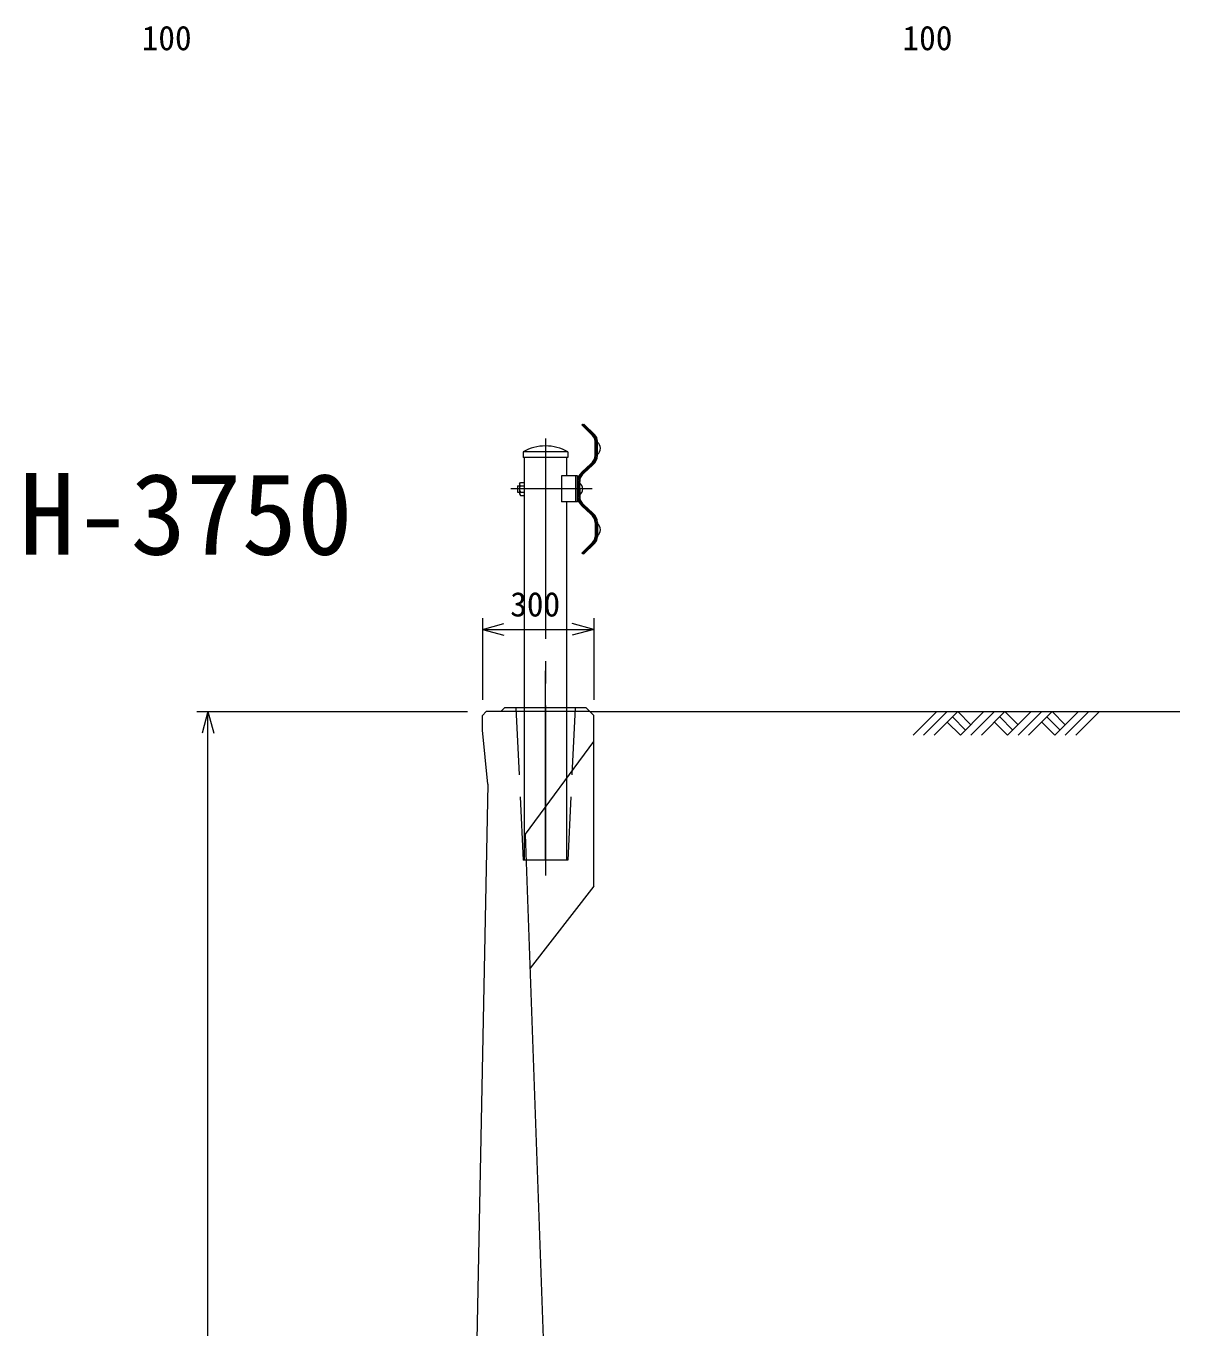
# Model space of a CAD drawing. Units: millimetres, scale not verified. Extents: x -414 to 386, y -556 to 556.
# Drawn here: x -212.1 to -108.5, y 122.8 to 239.7 of the extents above; entities that cross this region are included whole.
import ezdxf
from ezdxf.enums import TextEntityAlignment as Align

# ---------------------------------------------------------------- set-up
doc = ezdxf.new("R2010")
doc.units = ezdxf.units.MM
doc.header["$LTSCALE"] = 2
doc.linetypes.add('CHAIN2', pattern=[12, 9, -1, 1, -1])
doc.linetypes.add('DASHED3', pattern=[4, 3, -1])
doc.layers.add('0-0_0', color=2, linetype='Continuous', lineweight=18)
doc.layers.add('1-0_地形_単点', color=7, linetype='Continuous', lineweight=18)
doc.styles.add('ＭＳ ゴシック', font='')
doc.styles.get('ＭＳ ゴシック').set_extended_font_data('MS Gothic')

msp = doc.modelspace()

# ---------------------------------------------------------------- linework, layer by layer
at = {"layer": '0-0_0', "color": 4}
for p, q in [((-171.16, 186.515), (-171.16, 179.197)), ((-171.16, 185.515), (-169.229, 186.033)), ((-161.16, 185.515), (-163.092, 186.033)), ((-161.16, 186.515), (-161.16, 179.197)), ((-171.16, 185.515), (-161.16, 185.515)), ((-171.16, 185.515), (-169.229, 184.997)), ((-161.16, 185.515), (-163.092, 184.997)), ((-196.81, 178.128), (-172.495, 178.128)), ((-195.81, 178.128), (-196.327, 176.196)), ((-195.81, 178.128), (-195.292, 176.196)), ((-195.81, 53.128), (-195.81, 178.128))]:
    msp.add_line(p, q, dxfattribs=at)
at = {"layer": '1-0_地形_単点'}
for p, q in [((-162.233, 203.886), (-162.159, 203.962)), ((-161.26, 202.936), (-162.233, 203.886)), ((-161.186, 203.012), (-162.159, 203.962)), ((-162.126, 203.886), (-162.052, 203.962)), ((-161.153, 202.936), (-162.126, 203.886)), ((-161.064, 202.997), (-162.052, 203.962)), ((-161.041, 201.149), (-161.041, 202.415)), ((-160.934, 201.149), (-160.934, 202.415)), ((-160.934, 201.149), (-160.934, 202.415)), ((-160.827, 201.149), (-160.827, 202.415)), ((-163.484, 201.461), (-167.504, 201.461)), ((-167.504, 201.461), (-167.504, 200.961)), ((-163.484, 201.461), (-163.484, 200.961)), ((-163.484, 200.961), (-167.504, 200.961)), ((-167.399, 200.961), (-167.399, 164.794)), ((-163.589, 200.961), (-163.589, 199.294)), ((-161.42, 200.384), (-162.218, 199.637)), ((-161.347, 200.307), (-162.145, 199.559)), ((-161.314, 200.384), (-162.112, 199.637)), ((-161.241, 200.306), (-162.039, 199.559)), ((-162.781, 199.294), (-162.781, 196.961)), ((-162.63, 196.961), (-162.63, 199.294)), ((-162.524, 198.128), (-162.524, 198.794)), ((-162.417, 198.128), (-162.417, 198.794)), ((-167.999, 198.415), (-167.399, 198.415)), ((-167.999, 198.415), (-167.999, 197.84)), ((-167.999, 197.84), (-167.399, 197.84)), ((-167.833, 198.56), (-167.75, 198.704)), ((-167.833, 197.695), (-167.749, 197.551)), ((-167.832, 198.56), (-167.832, 197.695)), ((-167.749, 198.704), (-167.399, 198.704)), ((-162.524, 198.128), (-162.524, 197.461)), ((-162.417, 198.128), (-162.417, 197.461)), ((-167.749, 197.551), (-167.399, 197.551)), ((-162.63, 196.961), (-164.047, 196.961)), ((-163.589, 196.961), (-163.589, 164.794)), ((-161.42, 195.871), (-162.218, 196.618)), ((-161.347, 195.949), (-162.145, 196.696)), ((-161.313, 195.871), (-162.111, 196.618)), ((-161.241, 195.949), (-162.039, 196.696)), ((-161.041, 195.106), (-161.041, 193.839)), ((-160.934, 195.106), (-160.934, 193.839)), ((-160.934, 195.106), (-160.934, 193.839)), ((-160.827, 195.106), (-160.827, 193.839)), ((-161.26, 193.32), (-162.233, 192.369)), ((-161.185, 193.243), (-162.158, 192.293)), ((-161.153, 193.319), (-162.126, 192.369)), ((-161.079, 193.243), (-162.052, 192.293)), ((-162.233, 192.37), (-162.159, 192.293)), ((-162.127, 192.37), (-162.052, 192.293))]:
    msp.add_line(p, q, dxfattribs=at)
at = {"layer": '1-0_地形_単点', "linetype": 'CHAIN2'}
for p, q in [((-165.494, 202.67), (-165.494, 163.409)), ((-161.289, 198.128), (-168.598, 198.128))]:
    msp.add_line(p, q, dxfattribs=at)
at = {"layer": '1-0_地形_単点', "color": 2, "linetype": 'CHAIN2'}
msp.add_line((-165.494, 164.794), (-165.494, 181.794), dxfattribs=at)
at = {"layer": '1-0_地形_単点', "color": 2}
for p, q in [((-170.827, 178.128), (-171.16, 177.794)), ((-171.16, 176.461), (-171.16, 177.794)), ((-161.494, 178.128), (-170.827, 178.128)), ((-169.16, 178.461), (-169.494, 178.128)), ((-161.827, 178.461), (-169.16, 178.461)), ((-161.827, 178.461), (-161.494, 178.128)), ((-161.494, 178.128), (-108.502, 178.128)), ((-161.494, 178.128), (-161.16, 177.794)), ((-161.16, 162.461), (-161.16, 177.794)), ((-132.47, 176.006), (-130.349, 178.128)), ((-131.527, 176.006), (-129.406, 178.128)), ((-130.584, 176.006), (-128.463, 178.128)), ((-128.463, 178.128), (-127.284, 176.949)), ((-127.284, 176.006), (-125.163, 178.128)), ((-126.342, 176.006), (-124.22, 178.128)), ((-124.22, 178.128), (-123.042, 176.949)), ((-123.985, 176.006), (-121.863, 178.128)), ((-123.042, 176.006), (-120.92, 178.128)), ((-122.099, 176.006), (-119.978, 178.128)), ((-119.978, 178.128), (-118.799, 176.949)), ((-119.742, 176.006), (-117.621, 178.128)), ((-118.799, 176.006), (-116.678, 178.128)), ((-117.856, 176.006), (-115.735, 178.128)), ((-128.934, 177.656), (-127.756, 176.478)), ((-125.163, 177.185), (-123.985, 176.006)), ((-124.692, 177.656), (-123.513, 176.478)), ((-120.92, 177.185), (-119.742, 176.006)), ((-120.449, 177.656), (-119.271, 176.478)), ((-170.676, 171.621), (-171.16, 176.461)), ((-167.283, 167.138), (-161.16, 175.461)), ((-170.675, 171.621), (-173.027, 53.128)), ((-164.085, 77.532), (-167.283, 167.138)), ((-161.16, 162.461), (-166.853, 155.078))]:
    msp.add_line(p, q, dxfattribs=at)
at = {"layer": '1-0_地形_単点', "color": 2, "linetype": 'DASHED3'}
for p, q in [((-168.16, 178.461), (-167.494, 164.794)), ((-162.827, 178.461), (-163.494, 164.794)), ((-163.494, 164.794), (-167.494, 164.794))]:
    msp.add_line(p, q, dxfattribs=at)
at = {"layer": '1-0_地形_単点'}
msp.add_lwpolyline([(-162.63, 199.294), (-164.047, 199.294), (-164.047, 196.961)], dxfattribs=at)
at = {"layer": '1-0_地形_単点', "color": 2}
msp.add_lwpolyline([(-129.406, 177.185), (-128.227, 176.006), (-126.106, 178.128)], dxfattribs=at)
at = {"layer": '1-0_地形_単点'}
for centre, radius, start, end in [((-161.767, 202.415), 0.727, 359.99997, 45.67816), ((-161.767, 202.415), 0.833, 359.99997, 45.67827), ((-161.661, 202.415), 0.727, 359.99997, 45.67816), ((-161.661, 202.415), 0.833, 359.99997, 45.67827), ((-161.261, 201.782), 0.701, 308.26753, 51.73245), ((-165.494, 197.94), 4.054, 60.27902, 119.72096), ((-162.001, 201.149), 0.96, 307.53062, 0.00003), ((-162.001, 201.149), 1.067, 307.53072, 0.00003), ((-161.894, 201.149), 0.96, 307.53062, 0.00003), ((-161.894, 201.149), 1.067, 307.53072, 0.00003), ((-161.564, 198.794), 1.067, 127.53064, 180), ((-161.457, 198.794), 1.067, 127.53064, 180), ((-161.564, 198.794), 0.96, 127.53053, 180), ((-161.457, 198.794), 0.96, 127.53053, 180), ((-167.665, 198.56), 0.167, 179.99997, 240.00012), ((-167.293, 198.128), 0.539, 147.72243, 212.27754), ((-167.665, 197.695), 0.167, 119.99986, 180.00002), ((-162.851, 198.128), 0.701, 308.26753, 51.73247), ((-161.564, 197.461), 1.067, 179.99998, 232.46935), ((-161.457, 197.461), 1.067, 179.99998, 232.46935), ((-161.564, 197.461), 0.96, 179.99998, 232.46945), ((-161.457, 197.461), 0.96, 179.99998, 232.46945), ((-162.001, 195.106), 0.96, 359.99997, 52.46938), ((-162.001, 195.106), 1.067, 359.99997, 52.46928), ((-161.894, 195.106), 0.96, 359.99997, 52.46938), ((-161.894, 195.106), 1.067, 359.99997, 52.46928), ((-161.261, 194.473), 0.701, 308.26753, 51.73247), ((-161.767, 193.839), 0.727, 314.32184, 0.00002), ((-161.767, 193.839), 0.833, 314.32172, 0.00003), ((-161.661, 193.839), 0.727, 314.32184, 0.00002), ((-161.661, 193.839), 0.833, 314.32172, 0.00003)]:
    msp.add_arc(centre, radius, start, end, dxfattribs=at)

# ---------------------------------------------------------------- texts
at = {"layer": '0-0_0', "color": 7, "style": 'ＭＳ ゴシック'}
for s, height, p in [('100', 2.199, (-201.762, 236.873)), ('100', 2.199, (-133.429, 236.873)), ('H-3750', 7.331, (-212.737, 190.026)), ('300', 2.199, (-168.66, 186.015))]:
    msp.add_text(s, height=height, dxfattribs=at).set_placement(p, align=Align.BOTTOM_LEFT)

doc.saveas('drawing.dxf')
